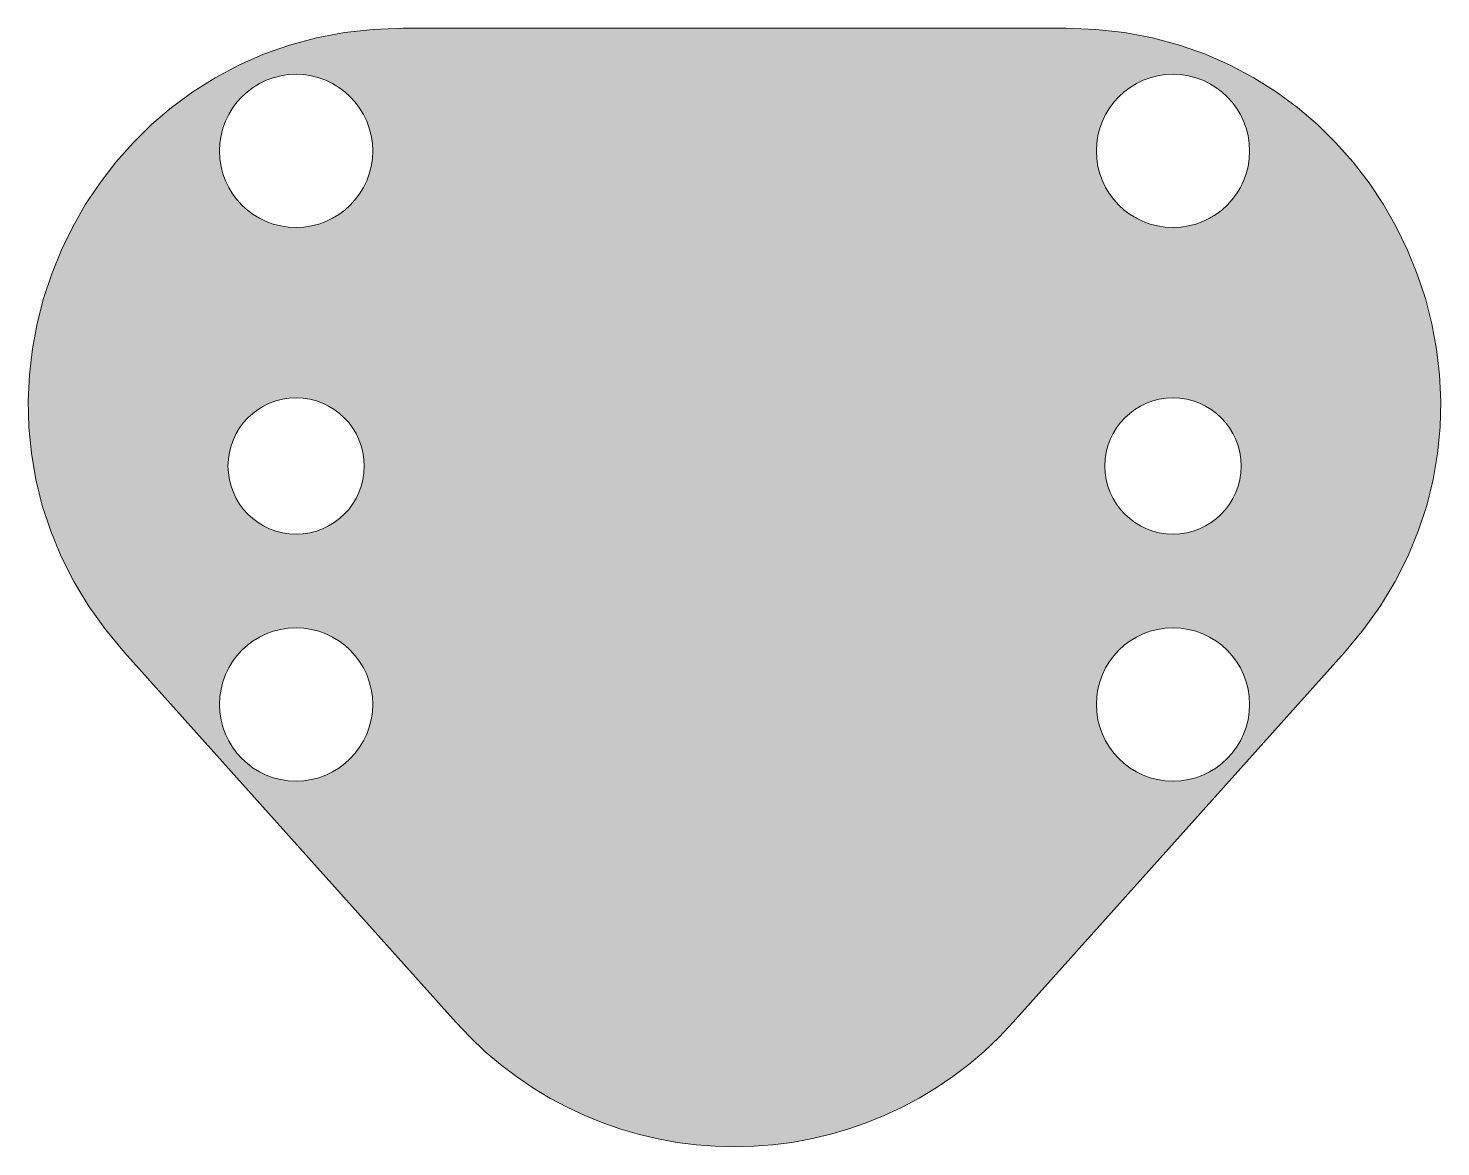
# Model space of a CAD drawing. Header units: millimetres. Extents: x 141.7 to 158.3, y 77.6 to 90.7.
import ezdxf

# ---------------------------------------------------------------- set-up
doc = ezdxf.new("R2010")
doc.units = ezdxf.units.MM
doc.header["$MEASUREMENT"] = 0
doc.layers.add('Layer 1', color=7, linetype='Continuous', lineweight=0)

msp = doc.modelspace()

# ---------------------------------------------------------------- hatches: boundary and pattern name
at = {"layer": 'Layer 1', "true_color": 0x000000, "transparency": 33554687}
h = msp.add_hatch(color=18, dxfattribs=at)
edge = h.paths.add_edge_path()
edge.add_spline(control_points=[(155.15, 88.357), (154.653, 88.357), (154.25, 88.76), (154.25, 89.257), (154.25, 89.754), (154.653, 90.157), (155.15, 90.157), (155.647, 90.157), (156.05, 89.754), (156.05, 89.257), (156.05, 88.76), (155.647, 88.357), (155.15, 88.357)], knot_values=[0, 0, 0, 0, 1, 1, 1, 2, 2, 2, 3, 3, 3, 4, 4, 4, 4], degree=3, periodic=0)
edge = h.paths.add_edge_path()
edge.add_spline(control_points=[(154.35, 85.557), (154.35, 85.999), (154.708, 86.357), (155.15, 86.357), (155.592, 86.357), (155.95, 85.999), (155.95, 85.557), (155.95, 85.115), (155.592, 84.757), (155.15, 84.757), (154.708, 84.757), (154.35, 85.115), (154.35, 85.557)], knot_values=[0, 0, 0, 0, 1, 1, 1, 2, 2, 2, 3, 3, 3, 4, 4, 4, 4], degree=3, periodic=0)
edge = h.paths.add_edge_path()
edge.add_spline(control_points=[(155.15, 81.857), (154.653, 81.857), (154.25, 82.26), (154.25, 82.757), (154.25, 83.254), (154.653, 83.657), (155.15, 83.657), (155.647, 83.657), (156.05, 83.254), (156.05, 82.757), (156.05, 82.26), (155.647, 81.857), (155.15, 81.857)], knot_values=[0, 0, 0, 0, 1, 1, 1, 2, 2, 2, 3, 3, 3, 4, 4, 4, 4], degree=3, periodic=0)
edge = h.paths.add_edge_path()
edge.add_spline(control_points=[(144.85, 88.357), (144.353, 88.357), (143.95, 88.76), (143.95, 89.257), (143.95, 89.754), (144.353, 90.157), (144.85, 90.157), (145.347, 90.157), (145.75, 89.754), (145.75, 89.257), (145.75, 88.76), (145.347, 88.357), (144.85, 88.357)], knot_values=[0, 0, 0, 0, 1, 1, 1, 2, 2, 2, 3, 3, 3, 4, 4, 4, 4], degree=3, periodic=0)
edge = h.paths.add_edge_path()
edge.add_spline(control_points=[(144.05, 85.557), (144.05, 85.999), (144.408, 86.357), (144.85, 86.357), (145.292, 86.357), (145.65, 85.999), (145.65, 85.557), (145.65, 85.115), (145.292, 84.757), (144.85, 84.757), (144.408, 84.757), (144.05, 85.115), (144.05, 85.557)], knot_values=[0, 0, 0, 0, 1, 1, 1, 2, 2, 2, 3, 3, 3, 4, 4, 4, 4], degree=3, periodic=0)
edge = h.paths.add_edge_path()
edge.add_spline(control_points=[(144.85, 81.857), (144.353, 81.857), (143.95, 82.26), (143.95, 82.757), (143.95, 83.254), (144.353, 83.657), (144.85, 83.657), (145.347, 83.657), (145.75, 83.254), (145.75, 82.757), (145.75, 82.26), (145.347, 81.857), (144.85, 81.857)], knot_values=[0, 0, 0, 0, 1, 1, 1, 2, 2, 2, 3, 3, 3, 4, 4, 4, 4], degree=3, periodic=0)
edge = h.paths.add_edge_path()
edge.add_spline(control_points=[(158.281, 86.626), (158.281, 86.626), (158.246, 86.929), (158.246, 86.929), (158.246, 86.929), (158.19, 87.228), (158.19, 87.228), (158.19, 87.228), (158.114, 87.523), (158.114, 87.523), (158.114, 87.523), (158.019, 87.811), (158.019, 87.811), (158.019, 87.811), (157.905, 88.093), (157.905, 88.093), (157.905, 88.093), (157.772, 88.366), (157.772, 88.366), (157.772, 88.366), (157.621, 88.629), (157.621, 88.629), (157.621, 88.629), (157.452, 88.882), (157.452, 88.882), (157.452, 88.882), (157.266, 89.124), (157.266, 89.124), (157.266, 89.124), (157.064, 89.352), (157.064, 89.352), (157.064, 89.352), (156.846, 89.567), (156.846, 89.567), (156.846, 89.567), (156.612, 89.766), (156.612, 89.766), (156.612, 89.766), (156.363, 89.949), (156.363, 89.949), (156.363, 89.949), (156.1, 90.115), (156.1, 90.115), (156.1, 90.115), (155.822, 90.263), (155.822, 90.263), (155.822, 90.263), (155.531, 90.391), (155.531, 90.391), (155.531, 90.391), (155.227, 90.498), (155.227, 90.498), (155.227, 90.498), (154.91, 90.583), (154.91, 90.583), (154.91, 90.583), (154.582, 90.646), (154.582, 90.646), (154.582, 90.646), (154.242, 90.684), (154.242, 90.684), (154.242, 90.684), (153.89, 90.697), (153.89, 90.697), (153.89, 90.697), (146.108, 90.697), (146.108, 90.697), (146.108, 90.697), (145.757, 90.684), (145.757, 90.684), (145.757, 90.684), (145.417, 90.646), (145.417, 90.646), (145.417, 90.646), (145.088, 90.583), (145.088, 90.583), (145.088, 90.583), (144.772, 90.498), (144.772, 90.498), (144.772, 90.498), (144.468, 90.391), (144.468, 90.391), (144.468, 90.391), (144.177, 90.263), (144.177, 90.263), (144.177, 90.263), (143.899, 90.116), (143.899, 90.116), (143.899, 90.116), (143.636, 89.95), (143.636, 89.95), (143.636, 89.95), (143.387, 89.767), (143.387, 89.767), (143.387, 89.767), (143.153, 89.567), (143.153, 89.567), (143.153, 89.567), (142.935, 89.353), (142.935, 89.353), (142.935, 89.353), (142.732, 89.124), (142.732, 89.124), (142.732, 89.124), (142.547, 88.883), (142.547, 88.883), (142.547, 88.883), (142.378, 88.63), (142.378, 88.63), (142.378, 88.63), (142.227, 88.367), (142.227, 88.367), (142.227, 88.367), (142.094, 88.094), (142.094, 88.094), (142.094, 88.094), (141.98, 87.813), (141.98, 87.813), (141.98, 87.813), (141.884, 87.524), (141.884, 87.524), (141.884, 87.524), (141.809, 87.23), (141.809, 87.23), (141.809, 87.23), (141.753, 86.931), (141.753, 86.931), (141.753, 86.931), (141.718, 86.628), (141.718, 86.628), (141.718, 86.628), (141.704, 86.322), (141.704, 86.322), (141.704, 86.322), (141.711, 86.014), (141.711, 86.014), (141.711, 86.014), (141.741, 85.707), (141.741, 85.707), (141.741, 85.707), (141.793, 85.4), (141.793, 85.4), (141.793, 85.4), (141.869, 85.095), (141.869, 85.095), (141.869, 85.095), (141.968, 84.792), (141.968, 84.792), (141.968, 84.792), (142.091, 84.494), (142.091, 84.494), (142.091, 84.494), (142.239, 84.202), (142.239, 84.202), (142.239, 84.202), (142.412, 83.915), (142.412, 83.915), (142.412, 83.915), (142.61, 83.636), (142.61, 83.636), (142.61, 83.636), (142.834, 83.366), (142.834, 83.366), (142.834, 83.366), (146.726, 79.027), (146.726, 79.027), (146.726, 79.027), (146.893, 78.85), (146.893, 78.85), (146.893, 78.85), (147.068, 78.684), (147.068, 78.684), (147.068, 78.684), (147.249, 78.53), (147.249, 78.53), (147.249, 78.53), (147.437, 78.387), (147.437, 78.387), (147.437, 78.387), (147.63, 78.255), (147.63, 78.255), (147.63, 78.255), (147.829, 78.135), (147.829, 78.135), (147.829, 78.135), (148.032, 78.027), (148.032, 78.027), (148.032, 78.027), (148.24, 77.93), (148.24, 77.93), (148.24, 77.93), (148.451, 77.844), (148.451, 77.844), (148.451, 77.844), (148.666, 77.77), (148.666, 77.77), (148.666, 77.77), (148.884, 77.707), (148.884, 77.707), (148.884, 77.707), (149.104, 77.655), (149.104, 77.655), (149.104, 77.655), (149.326, 77.615), (149.326, 77.615), (149.326, 77.615), (149.55, 77.587), (149.55, 77.587), (149.55, 77.587), (149.774, 77.57), (149.774, 77.57), (149.774, 77.57), (149.999, 77.564), (149.999, 77.564), (149.999, 77.564), (150.224, 77.57), (150.224, 77.57), (150.224, 77.57), (150.449, 77.587), (150.449, 77.587), (150.449, 77.587), (150.672, 77.615), (150.672, 77.615), (150.672, 77.615), (150.894, 77.655), (150.894, 77.655), (150.894, 77.655), (151.115, 77.707), (151.115, 77.707), (151.115, 77.707), (151.332, 77.77), (151.332, 77.77), (151.332, 77.77), (151.547, 77.844), (151.547, 77.844), (151.547, 77.844), (151.759, 77.93), (151.759, 77.93), (151.759, 77.93), (151.967, 78.027), (151.967, 78.027), (151.967, 78.027), (152.17, 78.135), (152.17, 78.135), (152.17, 78.135), (152.369, 78.255), (152.369, 78.255), (152.369, 78.255), (152.562, 78.387), (152.562, 78.387), (152.562, 78.387), (152.75, 78.53), (152.75, 78.53), (152.75, 78.53), (152.931, 78.684), (152.931, 78.684), (152.931, 78.684), (153.106, 78.85), (153.106, 78.85), (153.106, 78.85), (153.273, 79.027), (153.273, 79.027), (153.273, 79.027), (157.164, 83.366), (157.164, 83.366), (157.164, 83.366), (157.389, 83.636), (157.389, 83.636), (157.389, 83.636), (157.587, 83.915), (157.587, 83.915), (157.587, 83.915), (157.76, 84.201), (157.76, 84.201), (157.76, 84.201), (157.908, 84.494), (157.908, 84.494), (157.908, 84.494), (158.031, 84.791), (158.031, 84.791), (158.031, 84.791), (158.13, 85.093), (158.13, 85.093), (158.13, 85.093), (158.205, 85.398), (158.205, 85.398), (158.205, 85.398), (158.257, 85.705), (158.257, 85.705), (158.257, 85.705), (158.287, 86.013), (158.287, 86.013), (158.287, 86.013), (158.295, 86.32), (158.295, 86.32), (158.295, 86.32), (158.281, 86.626), (158.281, 86.626)], knot_values=[0, 0, 0, 0, 1, 1, 1, 2, 2, 2, 3, 3, 3, 4, 4, 4, 5, 5, 5, 6, 6, 6, 7, 7, 7, 8, 8, 8, 9, 9, 9, 10, 10, 10, 11, 11, 11, 12, 12, 12, 13, 13, 13, 14, 14, 14, 15, 15, 15, 16, 16, 16, 17, 17, 17, 18, 18, 18, 19, 19, 19, 20, 20, 20, 21, 21, 21, 22, 22, 22, 23, 23, 23, 24, 24, 24, 25, 25, 25, 26, 26, 26, 27, 27, 27, 28, 28, 28, 29, 29, 29, 30, 30, 30, 31, 31, 31, 32, 32, 32, 33, 33, 33, 34, 34, 34, 35, 35, 35, 36, 36, 36, 37, 37, 37, 38, 38, 38, 39, 39, 39, 40, 40, 40, 41, 41, 41, 42, 42, 42, 43, 43, 43, 44, 44, 44, 45, 45, 45, 46, 46, 46, 47, 47, 47, 48, 48, 48, 49, 49, 49, 50, 50, 50, 51, 51, 51, 52, 52, 52, 53, 53, 53, 54, 54, 54, 55, 55, 55, 56, 56, 56, 57, 57, 57, 58, 58, 58, 59, 59, 59, 60, 60, 60, 61, 61, 61, 62, 62, 62, 63, 63, 63, 64, 64, 64, 65, 65, 65, 66, 66, 66, 67, 67, 67, 68, 68, 68, 69, 69, 69, 70, 70, 70, 71, 71, 71, 72, 72, 72, 73, 73, 73, 74, 74, 74, 75, 75, 75, 76, 76, 76, 77, 77, 77, 78, 78, 78, 79, 79, 79, 80, 80, 80, 81, 81, 81, 82, 82, 82, 83, 83, 83, 84, 84, 84, 85, 85, 85, 86, 86, 86, 87, 87, 87, 88, 88, 88, 89, 89, 89, 90, 90, 90, 91, 91, 91, 92, 92, 92, 93, 93, 93, 94, 94, 94, 95, 95, 95, 96, 96, 96, 97, 97, 97, 98, 98, 98, 99, 99, 99, 99], degree=3, periodic=0)

# ---------------------------------------------------------------- linework, layer by layer
at = {"layer": 'Layer 1'}
for points, knots in [([(158.281, 86.626), (158.281, 86.626), (158.246, 86.929), (158.246, 86.929), (158.246, 86.929), (158.19, 87.228), (158.19, 87.228), (158.19, 87.228), (158.114, 87.523), (158.114, 87.523), (158.114, 87.523), (158.019, 87.811), (158.019, 87.811), (158.019, 87.811), (157.905, 88.093), (157.905, 88.093), (157.905, 88.093), (157.772, 88.366), (157.772, 88.366), (157.772, 88.366), (157.621, 88.629), (157.621, 88.629), (157.621, 88.629), (157.452, 88.882), (157.452, 88.882), (157.452, 88.882), (157.266, 89.124), (157.266, 89.124), (157.266, 89.124), (157.064, 89.352), (157.064, 89.352), (157.064, 89.352), (156.846, 89.567), (156.846, 89.567), (156.846, 89.567), (156.612, 89.766), (156.612, 89.766), (156.612, 89.766), (156.363, 89.949), (156.363, 89.949), (156.363, 89.949), (156.1, 90.115), (156.1, 90.115), (156.1, 90.115), (155.822, 90.263), (155.822, 90.263), (155.822, 90.263), (155.531, 90.391), (155.531, 90.391), (155.531, 90.391), (155.227, 90.498), (155.227, 90.498), (155.227, 90.498), (154.91, 90.583), (154.91, 90.583), (154.91, 90.583), (154.582, 90.646), (154.582, 90.646), (154.582, 90.646), (154.242, 90.684), (154.242, 90.684), (154.242, 90.684), (153.89, 90.697), (153.89, 90.697), (153.89, 90.697), (146.108, 90.697), (146.108, 90.697), (146.108, 90.697), (145.757, 90.684), (145.757, 90.684), (145.757, 90.684), (145.417, 90.646), (145.417, 90.646), (145.417, 90.646), (145.088, 90.583), (145.088, 90.583), (145.088, 90.583), (144.772, 90.498), (144.772, 90.498), (144.772, 90.498), (144.468, 90.391), (144.468, 90.391), (144.468, 90.391), (144.177, 90.263), (144.177, 90.263), (144.177, 90.263), (143.899, 90.116), (143.899, 90.116), (143.899, 90.116), (143.636, 89.95), (143.636, 89.95), (143.636, 89.95), (143.387, 89.767), (143.387, 89.767), (143.387, 89.767), (143.153, 89.567), (143.153, 89.567), (143.153, 89.567), (142.935, 89.353), (142.935, 89.353), (142.935, 89.353), (142.732, 89.124), (142.732, 89.124), (142.732, 89.124), (142.547, 88.883), (142.547, 88.883), (142.547, 88.883), (142.378, 88.63), (142.378, 88.63), (142.378, 88.63), (142.227, 88.367), (142.227, 88.367), (142.227, 88.367), (142.094, 88.094), (142.094, 88.094), (142.094, 88.094), (141.98, 87.813), (141.98, 87.813), (141.98, 87.813), (141.884, 87.524), (141.884, 87.524), (141.884, 87.524), (141.809, 87.23), (141.809, 87.23), (141.809, 87.23), (141.753, 86.931), (141.753, 86.931), (141.753, 86.931), (141.718, 86.628), (141.718, 86.628), (141.718, 86.628), (141.704, 86.322), (141.704, 86.322), (141.704, 86.322), (141.711, 86.014), (141.711, 86.014), (141.711, 86.014), (141.741, 85.707), (141.741, 85.707), (141.741, 85.707), (141.793, 85.4), (141.793, 85.4), (141.793, 85.4), (141.869, 85.095), (141.869, 85.095), (141.869, 85.095), (141.968, 84.792), (141.968, 84.792), (141.968, 84.792), (142.091, 84.494), (142.091, 84.494), (142.091, 84.494), (142.239, 84.202), (142.239, 84.202), (142.239, 84.202), (142.412, 83.915), (142.412, 83.915), (142.412, 83.915), (142.61, 83.636), (142.61, 83.636), (142.61, 83.636), (142.834, 83.366), (142.834, 83.366), (142.834, 83.366), (146.726, 79.027), (146.726, 79.027), (146.726, 79.027), (146.893, 78.85), (146.893, 78.85), (146.893, 78.85), (147.068, 78.684), (147.068, 78.684), (147.068, 78.684), (147.249, 78.53), (147.249, 78.53), (147.249, 78.53), (147.437, 78.387), (147.437, 78.387), (147.437, 78.387), (147.63, 78.255), (147.63, 78.255), (147.63, 78.255), (147.829, 78.135), (147.829, 78.135), (147.829, 78.135), (148.032, 78.027), (148.032, 78.027), (148.032, 78.027), (148.24, 77.93), (148.24, 77.93), (148.24, 77.93), (148.451, 77.844), (148.451, 77.844), (148.451, 77.844), (148.666, 77.77), (148.666, 77.77), (148.666, 77.77), (148.884, 77.707), (148.884, 77.707), (148.884, 77.707), (149.104, 77.655), (149.104, 77.655), (149.104, 77.655), (149.326, 77.615), (149.326, 77.615), (149.326, 77.615), (149.55, 77.587), (149.55, 77.587), (149.55, 77.587), (149.774, 77.57), (149.774, 77.57), (149.774, 77.57), (149.999, 77.564), (149.999, 77.564), (149.999, 77.564), (150.224, 77.57), (150.224, 77.57), (150.224, 77.57), (150.449, 77.587), (150.449, 77.587), (150.449, 77.587), (150.672, 77.615), (150.672, 77.615), (150.672, 77.615), (150.894, 77.655), (150.894, 77.655), (150.894, 77.655), (151.115, 77.707), (151.115, 77.707), (151.115, 77.707), (151.332, 77.77), (151.332, 77.77), (151.332, 77.77), (151.547, 77.844), (151.547, 77.844), (151.547, 77.844), (151.759, 77.93), (151.759, 77.93), (151.759, 77.93), (151.967, 78.027), (151.967, 78.027), (151.967, 78.027), (152.17, 78.135), (152.17, 78.135), (152.17, 78.135), (152.369, 78.255), (152.369, 78.255), (152.369, 78.255), (152.562, 78.387), (152.562, 78.387), (152.562, 78.387), (152.75, 78.53), (152.75, 78.53), (152.75, 78.53), (152.931, 78.684), (152.931, 78.684), (152.931, 78.684), (153.106, 78.85), (153.106, 78.85), (153.106, 78.85), (153.273, 79.027), (153.273, 79.027), (153.273, 79.027), (157.164, 83.366), (157.164, 83.366), (157.164, 83.366), (157.389, 83.636), (157.389, 83.636), (157.389, 83.636), (157.587, 83.915), (157.587, 83.915), (157.587, 83.915), (157.76, 84.201), (157.76, 84.201), (157.76, 84.201), (157.908, 84.494), (157.908, 84.494), (157.908, 84.494), (158.031, 84.791), (158.031, 84.791), (158.031, 84.791), (158.13, 85.093), (158.13, 85.093), (158.13, 85.093), (158.205, 85.398), (158.205, 85.398), (158.205, 85.398), (158.257, 85.705), (158.257, 85.705), (158.257, 85.705), (158.287, 86.013), (158.287, 86.013), (158.287, 86.013), (158.295, 86.32), (158.295, 86.32), (158.295, 86.32), (158.281, 86.626), (158.281, 86.626)], [0, 0, 0, 0, 1, 1, 1, 2, 2, 2, 3, 3, 3, 4, 4, 4, 5, 5, 5, 6, 6, 6, 7, 7, 7, 8, 8, 8, 9, 9, 9, 10, 10, 10, 11, 11, 11, 12, 12, 12, 13, 13, 13, 14, 14, 14, 15, 15, 15, 16, 16, 16, 17, 17, 17, 18, 18, 18, 19, 19, 19, 20, 20, 20, 21, 21, 21, 22, 22, 22, 23, 23, 23, 24, 24, 24, 25, 25, 25, 26, 26, 26, 27, 27, 27, 28, 28, 28, 29, 29, 29, 30, 30, 30, 31, 31, 31, 32, 32, 32, 33, 33, 33, 34, 34, 34, 35, 35, 35, 36, 36, 36, 37, 37, 37, 38, 38, 38, 39, 39, 39, 40, 40, 40, 41, 41, 41, 42, 42, 42, 43, 43, 43, 44, 44, 44, 45, 45, 45, 46, 46, 46, 47, 47, 47, 48, 48, 48, 49, 49, 49, 50, 50, 50, 51, 51, 51, 52, 52, 52, 53, 53, 53, 54, 54, 54, 55, 55, 55, 56, 56, 56, 57, 57, 57, 58, 58, 58, 59, 59, 59, 60, 60, 60, 61, 61, 61, 62, 62, 62, 63, 63, 63, 64, 64, 64, 65, 65, 65, 66, 66, 66, 67, 67, 67, 68, 68, 68, 69, 69, 69, 70, 70, 70, 71, 71, 71, 72, 72, 72, 73, 73, 73, 74, 74, 74, 75, 75, 75, 76, 76, 76, 77, 77, 77, 78, 78, 78, 79, 79, 79, 80, 80, 80, 81, 81, 81, 82, 82, 82, 83, 83, 83, 84, 84, 84, 85, 85, 85, 86, 86, 86, 87, 87, 87, 88, 88, 88, 89, 89, 89, 90, 90, 90, 91, 91, 91, 92, 92, 92, 93, 93, 93, 94, 94, 94, 95, 95, 95, 96, 96, 96, 97, 97, 97, 98, 98, 98, 99, 99, 99, 99]), ([(144.85, 88.357), (144.353, 88.357), (143.95, 88.76), (143.95, 89.257), (143.95, 89.754), (144.353, 90.157), (144.85, 90.157), (145.347, 90.157), (145.75, 89.754), (145.75, 89.257), (145.75, 88.76), (145.347, 88.357), (144.85, 88.357)], [0, 0, 0, 0, 1, 1, 1, 2, 2, 2, 3, 3, 3, 4, 4, 4, 4]), ([(155.15, 88.357), (154.653, 88.357), (154.25, 88.76), (154.25, 89.257), (154.25, 89.754), (154.653, 90.157), (155.15, 90.157), (155.647, 90.157), (156.05, 89.754), (156.05, 89.257), (156.05, 88.76), (155.647, 88.357), (155.15, 88.357)], [0, 0, 0, 0, 1, 1, 1, 2, 2, 2, 3, 3, 3, 4, 4, 4, 4]), ([(144.05, 85.557), (144.05, 85.999), (144.408, 86.357), (144.85, 86.357), (145.292, 86.357), (145.65, 85.999), (145.65, 85.557), (145.65, 85.115), (145.292, 84.757), (144.85, 84.757), (144.408, 84.757), (144.05, 85.115), (144.05, 85.557)], [0, 0, 0, 0, 1, 1, 1, 2, 2, 2, 3, 3, 3, 4, 4, 4, 4]), ([(154.35, 85.557), (154.35, 85.999), (154.708, 86.357), (155.15, 86.357), (155.592, 86.357), (155.95, 85.999), (155.95, 85.557), (155.95, 85.115), (155.592, 84.757), (155.15, 84.757), (154.708, 84.757), (154.35, 85.115), (154.35, 85.557)], [0, 0, 0, 0, 1, 1, 1, 2, 2, 2, 3, 3, 3, 4, 4, 4, 4]), ([(144.85, 81.857), (144.353, 81.857), (143.95, 82.26), (143.95, 82.757), (143.95, 83.254), (144.353, 83.657), (144.85, 83.657), (145.347, 83.657), (145.75, 83.254), (145.75, 82.757), (145.75, 82.26), (145.347, 81.857), (144.85, 81.857)], [0, 0, 0, 0, 1, 1, 1, 2, 2, 2, 3, 3, 3, 4, 4, 4, 4]), ([(155.15, 81.857), (154.653, 81.857), (154.25, 82.26), (154.25, 82.757), (154.25, 83.254), (154.653, 83.657), (155.15, 83.657), (155.647, 83.657), (156.05, 83.254), (156.05, 82.757), (156.05, 82.26), (155.647, 81.857), (155.15, 81.857)], [0, 0, 0, 0, 1, 1, 1, 2, 2, 2, 3, 3, 3, 4, 4, 4, 4])]:
    msp.add_open_spline(points, degree=3, knots=knots, dxfattribs=at)

doc.saveas('drawing.dxf')
